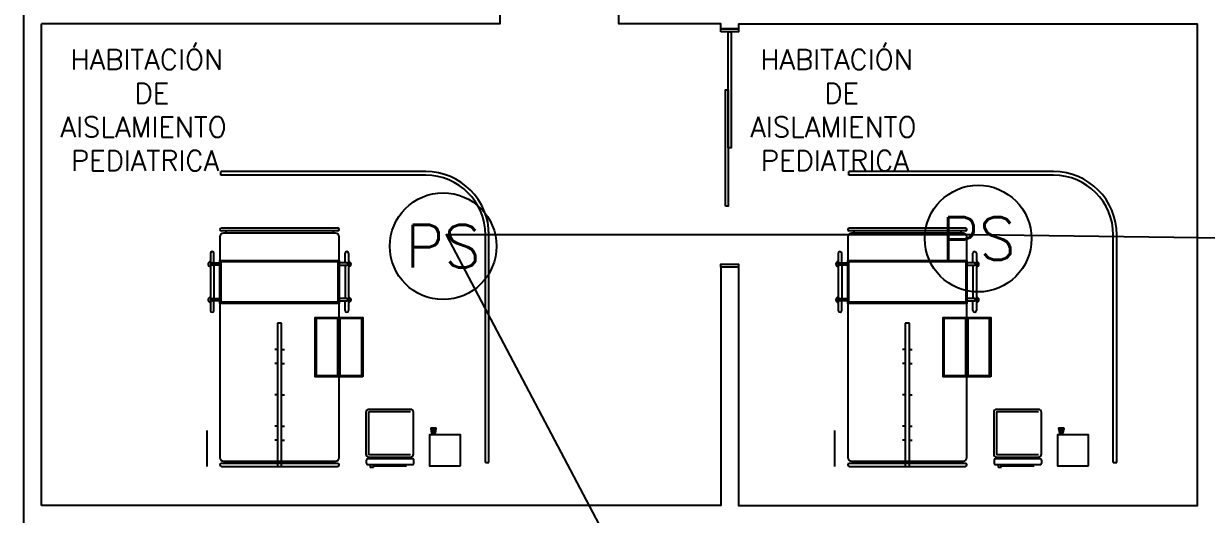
# Model space of a CAD drawing. Header units: metres. Extents: x -39 to 21688, y -24 to 9022.
# Drawn here: x 283.65 to 293.58, y 24.43 to 28.54 of the extents above; entities that cross this region are included whole.
import ezdxf
from ezdxf.enums import TextEntityAlignment as Align

# ---------------------------------------------------------------- set-up
doc = ezdxf.new("R2010")
doc.units = ezdxf.units.M
doc.header["$MEASUREMENT"] = 0
for name, color, linetype in [('AN-TEXTO', 3, 'Continuous'), ('AR-MOBILIRIO', 1, 'Continuous'), ('AR-MUROS', 6, 'Continuous'), ('AR-PUERTAS', 2, 'Continuous'), ('AR-VENTANAS', 2, 'Continuous')]:
    doc.layers.add(name, color=color, linetype=linetype)
doc.styles.add('REGULAR-2.5', font='romans.shx', dxfattribs={"height": 2.5})
doc.styles.add('ROMANS', font='romans.shx', dxfattribs={"width": 0.75})

# ---------------------------------------------------------------- blocks, each defined once
blk = doc.blocks.new('AR-CAMILLA 2')
at = {"layer": 'AR-MOBILIRIO'}
for p, q in [((-0.1098, 0.3187, 0), (-0.4098, 0.3187, 0)), ((1.5152, 0.2074, 0), (-0.3348, 0.2074, 0)), ((1.3773, 0.2874, 0), (0.8973, 0.2874, 0)), ((0.8973, 0.2574, 0), (0.9773, 0.2574, 0)), ((0.9573, -0.7926, 0), (0.9573, 0.2074, 0)), ((0.9573, 0.2074, 0), (1.3173, 0.2074, 0)), ((0.9773, 0.2074, 0), (0.9773, 0.2704, 0)), ((0.9973, 0.2704, 0), (0.9973, 0.2074, 0)), ((1.2773, 0.2574, 0), (0.9973, 0.2574, 0)), ((1.2773, 0.2074, 0), (1.2773, 0.2704, 0)), ((1.2973, 0.2704, 0), (1.2973, 0.2074, 0)), ((1.2973, 0.2574, 0), (1.3773, 0.2574, 0)), ((1.3173, 0.2074, 0), (1.3173, -0.7926, 0)), ((2.032, -1.5202, 0), (2.032, 0.1998, 0)), ((2.032, 0.1998, 0), (2.062, 0.1998, 0)), ((2.062, -1.5202, 0), (2.062, 0.1998, 0)), ((-0.4098, 0.1949, 0), (-0.4098, -0.7801, 0)), ((-0.3848, -0.7801, 0), (-0.3848, 0.1949, 0)), ((-0.3848, 0.1574, 0), (-0.3648, 0.1574, 0)), ((-0.3648, 0.1774, 0), (-0.3648, -0.7626, 0)), ((0.9673, -0.7826, 0), (0.9673, 0.1974, 0)), ((0.9673, 0.1974, 0), (1.3073, 0.1974, 0)), ((1.3073, 0.1974, 0), (1.3073, -0.7826, 0)), ((1.5452, -0.7626, 0), (1.5452, 0.1774, 0)), ((1.5652, 0.1574, 0), (1.5452, 0.1574, 0)), ((1.5652, -0.7801, 0), (1.5652, 0.1949, 0)), ((1.5902, 0.1949, 0), (1.5902, -0.7801, 0)), ((0.7902, -0.2751, 0), (-0.4098, -0.2751, 0)), ((-0.4098, -0.2751, 0), (-0.4098, -0.3101, 0)), ((-0.1895, -0.2751, 0), (-0.1895, -0.2519, 0)), ((-0.0726, -0.2751, 0), (-0.0726, -0.2519, 0)), ((0.1902, -0.2751, 0), (0.1902, -0.2519, 0)), ((0.453, -0.2751, 0), (0.453, -0.2519, 0)), ((0.57, -0.2751, 0), (0.57, -0.2519, 0)), ((0.7902, -0.3101, 0), (0.7902, -0.2751, 0)), ((-0.4098, -0.3101, 0), (0.7902, -0.3101, 0)), ((-0.1895, -0.3101, 0), (-0.1895, -0.3332, 0)), ((-0.0726, -0.3101, 0), (-0.0726, -0.3332, 0)), ((0.1902, -0.3101, 0), (0.1902, -0.3332, 0)), ((0.453, -0.3101, 0), (0.453, -0.3332, 0)), ((0.57, -0.3101, 0), (0.57, -0.3332, 0)), ((0.3502, -0.6026, 0), (0.8302, -0.6026, 0)), ((0.3502, -0.7826, 0), (0.3502, -0.6026, 0)), ((0.8302, -0.7826, 0), (0.8302, -0.6026, 0)), ((-0.3848, -0.7426, 0), (-0.3648, -0.7426, 0)), ((-0.3348, -0.7926, 0), (1.5152, -0.7926, 0)), ((0.3402, -0.7926, 0), (0.8402, -0.7926, 0)), ((0.3502, -0.7826, 0), (0.8302, -0.7826, 0)), ((1.3173, -0.7926, 0), (0.9573, -0.7926, 0)), ((1.3073, -0.7826, 0), (0.9673, -0.7826, 0)), ((0.9773, -0.7926, 0), (0.9773, -0.8556, 0)), ((0.9973, -0.8556, 0), (0.9973, -0.7926, 0)), ((1.2773, -0.7926, 0), (1.2773, -0.8556, 0)), ((1.2973, -0.8556, 0), (1.2973, -0.7926, 0)), ((1.5652, -0.7426, 0), (1.5452, -0.7426, 0)), ((0.3502, -0.8026, 0), (0.8302, -0.8026, 0)), ((0.3502, -0.9826, 0), (0.3502, -0.8026, 0)), ((0.8302, -0.9826, 0), (0.8302, -0.8026, 0)), ((0.8973, -0.8426, 0), (0.9773, -0.8426, 0)), ((1.3773, -0.8726, 0), (0.8973, -0.8726, 0)), ((1.2773, -0.8426, 0), (0.9973, -0.8426, 0)), ((1.2973, -0.8426, 0), (1.3773, -0.8426, 0)), ((0.3502, -0.9826, 0), (0.8302, -0.9826, 0)), ((-0.4191, -1.0806, 0), (-0.4191, -1.0545, 0)), ((-0.3942, -1.0545, 0), (-0.4191, -1.0545, 0)), ((-0.4191, -1.0806, 0), (-0.3942, -1.0806, 0)), ((-0.4066, -1.3578, 0), (-0.4066, -1.0806, 0)), ((-0.3313, -1.0545, 0), (-0.3455, -1.0545, 0)), ((-0.3455, -1.0806, 0), (-0.3313, -1.0806, 0)), ((-0.3092, -1.0424, 0), (-0.3092, -1.3924, 0)), ((0.0437, -1.0395, 0), (-0.3063, -1.0395, 0)), ((-0.1344, -1.582, 0), (-0.1444, -1.582, 0)), ((-0.1444, -1.8124, 0), (-0.1444, -1.584, 0)), ((-0.1344, -1.587, 0), (-0.1444, -1.587, 0)), ((-0.1189, -1.5998, 0), (-0.1189, -1.5693, 0)), ((-0.1139, -1.6008, 0), (-0.1139, -1.5683, 0)), ((-0.1089, -1.6017, 0), (-0.1089, -1.5674, 0)), ((-0.1039, -1.6027, 0), (-0.1039, -1.5664, 0)), ((-0.0989, -1.6036, 0), (-0.0989, -1.5655, 0)), ((-0.0939, -1.6046, 0), (-0.0939, -1.5645, 0)), ((-0.0889, -1.6051, 0), (-0.0889, -1.564, 0)), ((-0.378, -2.0202, 0), (1.532, -2.0202, 0)), ((-0.378, -2.0202, 0), (-0.378, -2.0502, 0)), ((-0.378, -2.0502, 0), (1.532, -2.0502, 0))]:
    blk.add_line(p, q, dxfattribs=at)
at = {"layer": 'AR-MOBILIRIO', "elevation": 0}
for points in [[(0.3402, -0.9926), (0.3402, -0.5926), (0.8402, -0.5926), (0.8402, -0.9926)], [(-0.4044, -1.8124), (-0.1444, -1.8124), (-0.1444, -1.5524), (-0.4044, -1.5524)]]:
    blk.add_lwpolyline(points, close=True, dxfattribs=at)
for points in [[(-0.3942, -1.0355), (-0.3942, -1.4057, 0.414214), (-0.3792, -1.4207), (-0.3605, -1.4207, 0.414214), (-0.3455, -1.4057), (-0.3455, -1.0355, 0.414214), (-0.3605, -1.0205), (-0.3792, -1.0205, 0.414214)], [(-0.3313, -1.0424), (-0.3313, -1.3924, 0.414214), (-0.3063, -1.4174), (0.0437, -1.4174, 0.414214), (0.0687, -1.3924), (0.0687, -1.0424, 0.414214), (0.0437, -1.0174), (-0.3063, -1.0174, 0.414214)], [(-0.1306, -1.5715), (-0.0913, -1.564, -0.487928), (-0.0851, -1.5689), (-0.0851, -1.6002, -0.487928), (-0.0913, -1.6051), (-0.1306, -1.5976, -0.344151), (-0.1344, -1.5927), (-0.1344, -1.5764, -0.344151)]]:
    blk.add_lwpolyline(points, format="xyb", close=True, dxfattribs=at)
blk.add_lwpolyline([(0.0466, -1.3924), (0.0466, -1.0424)], dxfattribs=at)
at = {"layer": 'AR-MOBILIRIO'}
for centre, radius, start, end in [((0.9873, 0.2874, 0), 0.02, 359.99999, 179.99999), ((1.2873, 0.2874, 0), 0.02, 359.99999, 179.99999), ((-0.3973, 0.1949, 0), 0.0125, 359.99999, 179.99999), ((-0.3348, 0.1774, 0), 0.03, 89.99999, 179.99999), ((0.8973, 0.2724, 0), 0.015, 89.99999, 269.99999), ((0.9873, 0.2704, 0), 0.01, 359.99999, 179.99999), ((1.2873, 0.2704, 0), 0.01, 359.99999, 179.99999), ((1.3773, 0.2724, 0), 0.015, 269.99999, 89.99999), ((1.5152, 0.1774, 0), 0.03, 359.99999, 89.99999), ((1.5777, 0.1949, 0), 0.0125, 359.99999, 179.99999), ((-0.3973, -0.7801, 0), 0.0125, 179.99999, 359.99999), ((-0.3348, -0.7626, 0), 0.03, 179.99999, 269.99999), ((1.5152, -0.7626, 0), 0.03, 269.99999, 359.99999), ((1.5777, -0.7801, 0), 0.0125, 179.99999, 359.99999), ((0.8973, -0.8576, 0), 0.015, 89.99999, 269.99999), ((0.9873, -0.8726, 0), 0.02, 179.99999, 359.99999), ((0.9873, -0.8556, 0), 0.01, 179.99999, 359.99999), ((1.2873, -0.8726, 0), 0.02, 179.99999, 359.99999), ((1.2873, -0.8556, 0), 0.01, 179.99999, 359.99999), ((1.3773, -0.8576, 0), 0.015, 269.99999, 89.99999), ((-0.3063, -1.0424, 0), 0.0029, 89.99999, 179.99999), ((0.0437, -1.0424, 0), 0.0029, 359.99999, 89.99999), ((1.532, -1.5202, 0), 0.5, 269.99999, 359.99999), ((1.532, -1.5202, 0), 0.53, 269.99999, 359.99999)]:
    blk.add_arc(centre, radius, start, end, dxfattribs=at)
blk = doc.blocks.new('AR-PUERTA DE VIDRIO CORREDIZA')
at = {"layer": 'AR-MUROS', "color": 4}
for points in [[(-0.012, 0.987), (-0.0121, 1.9611), (0.0118, 1.9611), (0.0119, 0.987)], [(-0.0359, 0.5), (-0.0359, 1.474), (-0.0121, 1.474), (-0.012, 0.5)]]:
    blk.add_lwpolyline(points, close=True, dxfattribs=at)
at = {"layer": 'AR-PUERTAS'}
for points in [[(-0.0751, 1.9611), (-0.0751, 1.987), (0.0748, 1.987), (0.0748, 1.9611)], [(-0.075, -0.013), (-0.075, 0.013), (0.075, 0.013), (0.075, -0.013)]]:
    blk.add_lwpolyline(points, close=True, dxfattribs=at)
blk = doc.blocks.new('PS SENSOR')
at = {"ltscale": 8}
blk.add_circle((0, 0), 20.42, dxfattribs=at)
at = {"ltscale": 8, "style": 'ROMANS'}
blk.add_text('PS', height=16.335, dxfattribs=at).set_placement((0, 0), align=Align.MIDDLE)

msp = doc.modelspace()

# ---------------------------------------------------------------- linework, layer by layer
at = {"layer": 'AR-MUROS'}
msp.add_line((289.65483, 28.53913), (293.50483, 28.53913), dxfattribs=at)
for points in [[(283.65483, 46.29698), (283.65483, 13.40006), (283.80483, 13.40006), (283.80483, 13.68495)], [(289.50491, 28.49696), (289.50491, 28.53913), (288.65054, 28.53913), (288.65054, 28.68913), (289.50483, 28.68913), (289.50483, 28.97875), (289.65483, 28.97875), (289.65483, 28.68913), (294.35483, 28.68913), (294.35483, 32.6349), (294.50483, 32.6349), (294.50483, 28.68913), (296.35483, 28.68913)], [(283.80483, 28.68913), (287.65054, 28.68913), (287.65054, 28.53913), (283.80483, 28.53913)], [(283.80483, 24.50006), (283.80483, 28.53913)], [(289.65483, 28.49696), (289.50491, 28.49696)], [(289.65483, 28.53913), (289.65483, 28.49696)], [(289.65483, 26.49696), (289.65483, 24.50006), (293.50483, 24.50006), (293.50483, 26.5196), (293.50483, 28.53913)], [(289.50483, 26.49696), (289.50483, 24.50006), (288.37179, 24.50006), (283.80483, 24.50006)], [(289.65483, 26.49696), (289.50483, 26.49696)]]:
    msp.add_lwpolyline(points, dxfattribs=at)
at = {"layer": 'AR-VENTANAS'}
msp.add_lwpolyline([(323.20395, 32.28384), (311.64348, 37.77261), (311.64348, 36.80213), (307.15695, 32.42891), (318.58617, 26.40887), (291.63339, 26.76722), (287.1994, 26.76722), (290.64611, 20.24315), (292.40512, 14.75655), (292.60195, 13.83456), (298.56594, 12.17829), (300.18888, 12.04383), (306.92106, 18.95519), (306.52364, 19.67938), (319.11017, 15.67033)], dxfattribs=at)

# ---------------------------------------------------------------- block references
at = {"layer": 'AR-MUROS'}
msp.add_blockref('AR-PUERTA DE VIDRIO CORREDIZA', (289.58002, 26.50994), dxfattribs=at)
at = {"layer": 'AR-MUROS', "rotation": 90}
for p in [(285.50944, 25.2365, 0), (290.77819, 25.2365, 0)]:
    msp.add_blockref('AR-CAMILLA 2', p, dxfattribs=at)
at = {"layer": 'AR-PUERTAS', "xscale": 0.02191086110359542, "yscale": 0.02191086110359542, "zscale": 0.02191086110359542}
for p in [(287.17514, 26.67339), (291.66509, 26.73694)]:
    msp.add_blockref('PS SENSOR', p, dxfattribs=at)

# ---------------------------------------------------------------- texts
at = {"layer": 'AN-TEXTO', "char_height": 0.1696598, "attachment_point": 1, "style": 'REGULAR-2.5'}
for insert in [(284.07323, 28.32352), (289.86202, 28.32352)]:
    msp.add_mtext_dynamic_manual_height_columns('\\pi-0.02521;HABITACIÓN\\P\\pi0.51205;DE\\P\\pi-0.11004;AISLAMIENTO\\P\\pi-0.02117;PEDIATRICA', width=1.2987809, gutter_width=0.8483, heights=[1.25748], dxfattribs=dict(at, insert=insert))

doc.saveas('drawing.dxf')
